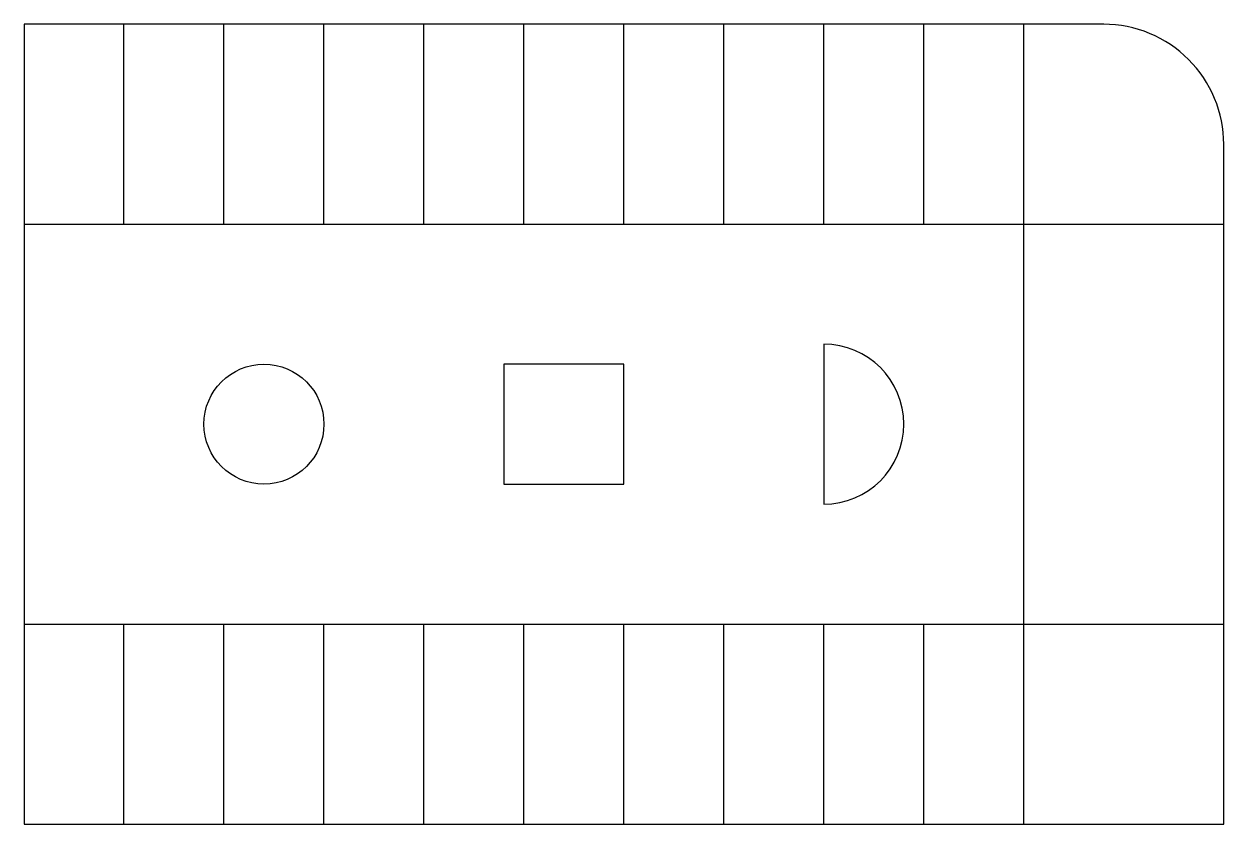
# Model space of a CAD drawing. Header units: millimetres. Extents: x 0 to 30008, y 0 to 20008.
import ezdxf

# ---------------------------------------------------------------- set-up
doc = ezdxf.new("R2010")
doc.units = ezdxf.units.MM
for name, color, linetype in [('ISLANDS', 7, 'Continuous'), ('LOT', 7, 'Continuous'), ('STALLS', 7, 'Continuous')]:
    doc.layers.add(name, color=color, linetype=linetype)

msp = doc.modelspace()

# ---------------------------------------------------------------- linework, layer by layer
at = {"layer": 'ISLANDS'}
msp.add_lwpolyline([(20000, 8000, 1), (20000, 12000)], format="xyb", close=True, dxfattribs=at)
msp.add_lwpolyline([(12000, 8500), (15000, 8500), (15000, 11500), (12000, 11500)], close=True, dxfattribs=at)
msp.add_circle((6000, 10000), 1500, dxfattribs=at)
at = {"layer": 'LOT'}
for p, q in [((27000, 20000), (0, 20000)), ((0, 20000), (0, 0)), ((30000, 0), (30000, 17000)), ((0, 0), (30000, 0))]:
    msp.add_line(p, q, dxfattribs=at)
msp.add_open_spline([(30000, 17000), (30008, 17788), (29345, 19345), (27788, 20008), (27000, 20000)], degree=3, dxfattribs=at)
at = {"layer": 'STALLS'}
for p, q in [((2500, 15000), (2500, 20000)), ((5000, 15000), (5000, 20000)), ((7500, 15000), (7500, 20000)), ((10000, 15000), (10000, 20000)), ((12500, 15000), (12500, 20000)), ((15000, 15000), (15000, 20000)), ((17500, 15000), (17500, 20000)), ((20000, 15000), (20000, 20000)), ((22500, 15000), (22500, 20000)), ((25000, 0), (25000, 20000)), ((0, 15000), (30000, 15000)), ((0, 5000), (30000, 5000)), ((2500, 0), (2500, 5000)), ((5000, 0), (5000, 5000)), ((7500, 0), (7500, 5000)), ((10000, 0), (10000, 5000)), ((12500, 0), (12500, 5000)), ((15000, 0), (15000, 5000)), ((17500, 0), (17500, 5000)), ((20000, 0), (20000, 5000)), ((22500, 0), (22500, 5000))]:
    msp.add_line(p, q, dxfattribs=at)

doc.saveas('drawing.dxf')
